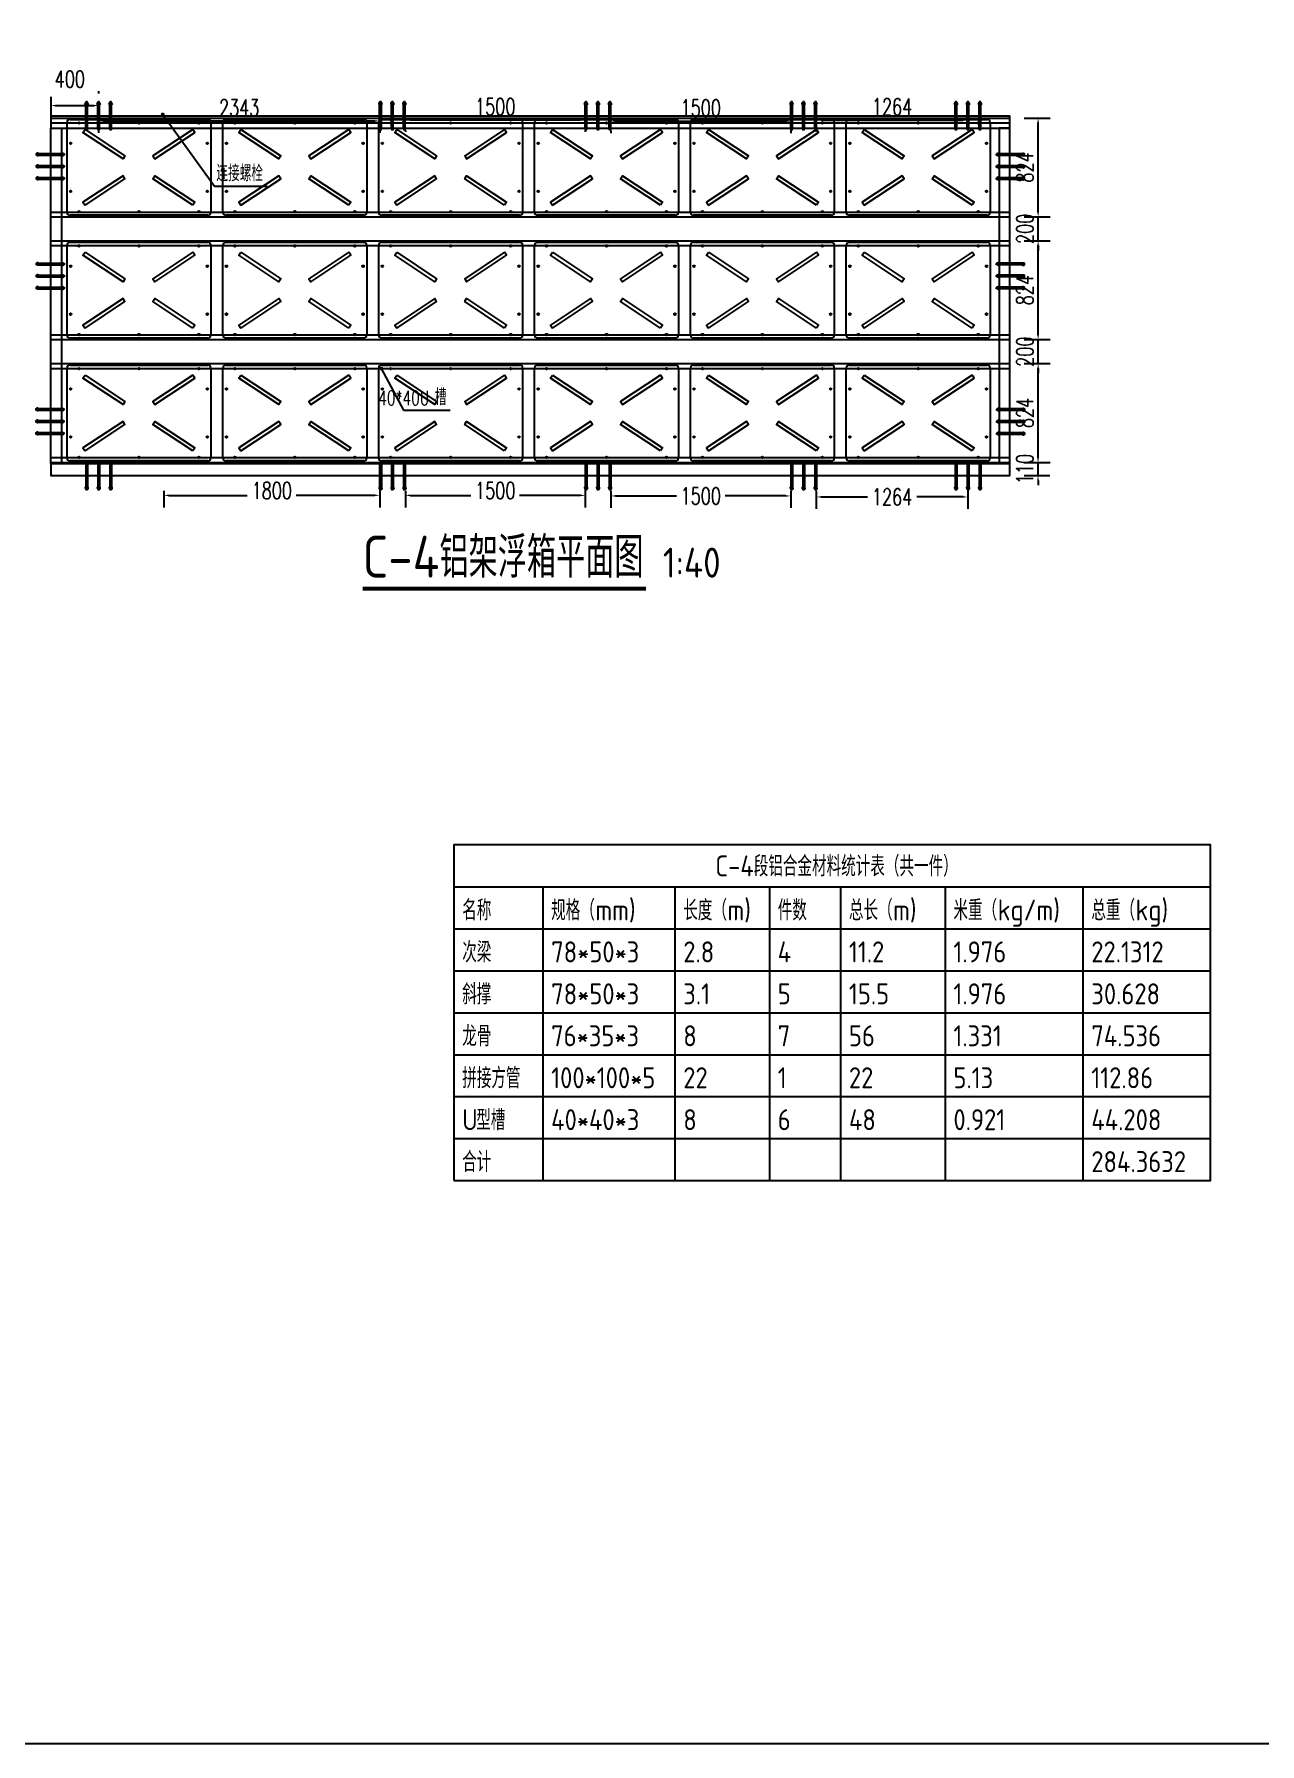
# Model space of a CAD drawing. Extents: x -89702 to 926017, y -610001 to -56924.
# Drawn here: x 222 to 10445, y -610001 to -595736 of the extents above; entities that cross this region are included whole.
import ezdxf

# ---------------------------------------------------------------- set-up
doc = ezdxf.new("R2010")
doc.units = 0
doc.header["$LTSCALE"] = 10
doc.header["$MEASUREMENT"] = 0
for name, color, linetype in [('BJ02', 2, 'Continuous'), ('DIM_LEAD', 3, 'Continuous'), ('DIM_SYMB', 3, 'Continuous'), ('PUB_TAB', 7, 'Continuous'), ('PUB_TEXT', 7, 'Continuous'), ('W-FLOAT_BOWL浮筒', 253, 'Continuous'), ('浮箱U槽', 5, 'Continuous'), ('螺栓孔位', 2, 'Continuous'), ('铝合金', 7, 'Continuous')]:
    doc.layers.add(name, color=color, linetype=linetype)
doc.styles.add('_TCH_DIM', font='SIMPLEX', dxfattribs={"bigfont": 'GBCBIG'})
doc.styles.get("Standard").update_dxf_attribs({"font": 'gbenor.shx', "bigfont": 'gbcbig.shx'})
doc.styles.add('STANDARD_T3', font='simplex.shx', dxfattribs={"width": 0.7, "bigfont": 'gbcbig.shx'})
doc.dimstyles.new('W&&40', dxfattribs={"dimtxt": 140, "dimasz": 40, "dimexe": 100, "dimexo": 120, "dimgap": 40, "dimtad": 1, "dimdec": 0, "dimzin": 0, "dimdsep": 46, "dimtxsty": 'STANDARD_T3', "dimcen": 0.09, "dimclrd": 1, "dimclre": 1, "dimclrt": 7, "dimazin": 2, "dimtfac": 1, "dimtdec": 0, "dimtix": 1, "dimtmove": 2, "dimatfit": 3, "dimfxl": 0, "dimtolj": 1, "dimtzin": 0, "dimarcsym": 0})

# ---------------------------------------------------------------- blocks, each defined once
blk = doc.blocks.new('$matou$00000145')
at = {"layer": 'W-FLOAT_BOWL浮筒'}
for p, q in [((-600, -375), (-600, 375)), ((-575, 400), (575, 400)), ((600, 375), (600, -375)), ((575, -400), (-575, -400))]:
    blk.add_line(p, q, dxfattribs=at)
at = {"layer": 'W-FLOAT_BOWL浮筒', "color": 3}
for p, q in [((-507, 370), (-493, 370)), ((-500, 377), (-500, 363)), ((-7, 370), (7, 370)), ((0, 377), (0, 363)), ((493, 370), (507, 370)), ((500, 377), (500, 363)), ((-577, 200), (-563, 200)), ((-570, 207), (-570, 193)), ((563, 200), (577, 200)), ((570, 207), (570, 193)), ((-577, -200), (-563, -200)), ((-570, -193), (-570, -207)), ((563, -200), (577, -200)), ((570, -193), (570, -207)), ((-507, -370), (-493, -370)), ((-500, -377), (-500, -363)), ((-7, -370), (7, -370)), ((0, -377), (0, -363)), ((493, -370), (507, -370)), ((500, -377), (500, -363))]:
    blk.add_line(p, q, dxfattribs=at)
at = {"layer": 'W-FLOAT_BOWL浮筒', "ltscale": 100}
for points in [[(-450, 316), (-117, 95), (-133, 70), (-467, 291)], [(450, 316), (117, 95), (133, 70), (467, 291)], [(-450, -316), (-117, -95), (-133, -70), (-467, -291)], [(450, -316), (117, -95), (133, -70), (467, -291)]]:
    blk.add_lwpolyline(points, close=True, dxfattribs=at)
at = {"layer": 'W-FLOAT_BOWL浮筒'}
for centre in [(-500, 370), (0, 370), (500, 370), (-570, 200), (570, 200), (-570, -200), (570, -200), (-500, -370), (0, -370), (500, -370)]:
    blk.add_circle(centre, 7, dxfattribs=at)
for centre, start, end in [((-575, 375), 90, 180), ((575, 375), 0, 90), ((-575, -375), 180, 270), ((575, -375), 270, 0)]:
    blk.add_arc(centre, 25, start, end, dxfattribs=at)
blk = doc.blocks.new('*U117')
at = {"layer": 'W-FLOAT_BOWL浮筒', "rotation": 270}
blk.add_blockref('$matou$00000145', (0, 0), dxfattribs=at)
blk = doc.blocks.new('*U118')
at = {"layer": 'W-FLOAT_BOWL浮筒', "color": 0, "linetype": 'ByBlock', "lineweight": -2, "transparency": 16777216}
for p in [(0, 6500), (1025, 6500), (2050, 6500), (0, 5200), (1025, 5200), (2050, 5200), (0, 3900), (1025, 3900), (2050, 3900), (0, 2600), (1025, 2600), (2050, 2600), (0, 1300), (1025, 1300), (2050, 1300), (0, 0), (1025, 0), (2050, 0)]:
    blk.add_blockref('*U117', p, dxfattribs=at)
blk = doc.blocks.new('*D245')
at = {"layer": 'Defpoints', "color": 0, "transparency": 16777216}
for p in [(8360, -598485), (8596, -598485), (8360, -599309)]:
    blk.add_point(p, dxfattribs=at)
at = {"layer": '浮箱U槽', "color": 1, "lineweight": -2, "transparency": 16777216}
for p, q in [((8480, -598485), (8696, -598485)), ((8596, -599269), (8596, -598525)), ((8480, -599309), (8696, -599309))]:
    blk.add_line(p, q, dxfattribs=at)
at = {"layer": '浮箱U槽', "color": 1, "transparency": 16777216}
for points in [[(8589, -598525), (8603, -598525), (8596, -598485)], [(8589, -599269), (8603, -599269), (8596, -599309)]]:
    blk.add_solid(points, dxfattribs=at)
at = {"layer": '浮箱U槽', "color": 7, "transparency": 16777216, "insert": (8486, -598897), "char_height": 140, "attachment_point": 5, "rotation": 90, "style": 'STANDARD_T3'}
blk.add_mtext('\\A1;824', dxfattribs=at)
blk = doc.blocks.new('*D246')
at = {"layer": 'Defpoints', "color": 0, "transparency": 16777216}
for p in [(8360, -598284), (8596, -598284), (8360, -598485)]:
    blk.add_point(p, dxfattribs=at)
at = {"layer": '浮箱U槽', "color": 1, "lineweight": -2, "transparency": 16777216}
for p, q in [((8596, -598244), (8596, -598204)), ((8480, -598284), (8696, -598284)), ((8596, -598485), (8596, -598284)), ((8480, -598485), (8696, -598485)), ((8596, -598525), (8596, -598565))]:
    blk.add_line(p, q, dxfattribs=at)
at = {"layer": '浮箱U槽', "color": 1, "transparency": 16777216}
for points in [[(8589, -598244), (8603, -598244), (8596, -598284)], [(8589, -598525), (8603, -598525), (8596, -598485)]]:
    blk.add_solid(points, dxfattribs=at)
at = {"layer": '浮箱U槽', "color": 7, "transparency": 16777216, "insert": (8486, -598385), "char_height": 140, "attachment_point": 5, "rotation": 90, "style": 'STANDARD_T3'}
blk.add_mtext('\\A1;200', dxfattribs=at)
blk = doc.blocks.new('*D247')
at = {"layer": 'Defpoints', "color": 0, "transparency": 16777216}
for p in [(8360, -597460), (8596, -597460), (8360, -598284)]:
    blk.add_point(p, dxfattribs=at)
at = {"layer": '浮箱U槽', "color": 1, "lineweight": -2, "transparency": 16777216}
for p, q in [((8480, -597460), (8696, -597460)), ((8596, -598244), (8596, -597500)), ((8480, -598284), (8696, -598284))]:
    blk.add_line(p, q, dxfattribs=at)
at = {"layer": '浮箱U槽', "color": 1, "transparency": 16777216}
for points in [[(8589, -597500), (8603, -597500), (8596, -597460)], [(8589, -598244), (8603, -598244), (8596, -598284)]]:
    blk.add_solid(points, dxfattribs=at)
at = {"layer": '浮箱U槽', "color": 7, "transparency": 16777216, "insert": (8486, -597872), "char_height": 140, "attachment_point": 5, "rotation": 90, "style": 'STANDARD_T3'}
blk.add_mtext('\\A1;824', dxfattribs=at)
blk = doc.blocks.new('*D248')
at = {"layer": 'Defpoints', "color": 0, "transparency": 16777216}
for p in [(8360, -597260), (8596, -597260), (8360, -597460)]:
    blk.add_point(p, dxfattribs=at)
at = {"layer": '浮箱U槽', "color": 1, "lineweight": -2, "transparency": 16777216}
for p, q in [((8596, -597220), (8596, -597180)), ((8480, -597260), (8696, -597260)), ((8596, -597460), (8596, -597260)), ((8480, -597460), (8696, -597460)), ((8596, -597500), (8596, -597540))]:
    blk.add_line(p, q, dxfattribs=at)
at = {"layer": '浮箱U槽', "color": 1, "transparency": 16777216}
for points in [[(8589, -597220), (8603, -597220), (8596, -597260)], [(8589, -597500), (8603, -597500), (8596, -597460)]]:
    blk.add_solid(points, dxfattribs=at)
at = {"layer": '浮箱U槽', "color": 7, "transparency": 16777216, "insert": (8486, -597360), "char_height": 140, "attachment_point": 5, "rotation": 90, "style": 'STANDARD_T3'}
blk.add_mtext('\\A1;200', dxfattribs=at)
blk = doc.blocks.new('*D249')
at = {"layer": 'Defpoints', "color": 0, "transparency": 16777216}
for p in [(8360, -596436), (8596, -596436), (8360, -597260)]:
    blk.add_point(p, dxfattribs=at)
at = {"layer": '浮箱U槽', "color": 1, "lineweight": -2, "transparency": 16777216}
for p, q in [((8480, -596436), (8696, -596436)), ((8596, -597220), (8596, -596476)), ((8480, -597260), (8696, -597260))]:
    blk.add_line(p, q, dxfattribs=at)
at = {"layer": '浮箱U槽', "color": 1, "transparency": 16777216}
for points in [[(8589, -596476), (8603, -596476), (8596, -596436)], [(8589, -597220), (8603, -597220), (8596, -597260)]]:
    blk.add_solid(points, dxfattribs=at)
at = {"layer": '浮箱U槽', "color": 7, "transparency": 16777216, "insert": (8486, -596848), "char_height": 140, "attachment_point": 5, "rotation": 90, "style": 'STANDARD_T3'}
blk.add_mtext('\\A1;824', dxfattribs=at)
blk = doc.blocks.new('1')
at = {"lineweight": -3}
for p, q in [((-1521938, 1214338), (-1521935, 1214338)), ((-1521936, 1214341), (-1521936, 1214346)), ((-1521936, 1214346), (-1521916, 1214346)), ((-1521935, 1214341), (-1521936, 1214341)), ((-1521934, 1214347), (-1521932, 1214347)), ((-1521933, 1214352), (-1521931, 1214355)), ((-1521933, 1214136), (-1521933, 1214352)), ((-1521919, 1214352), (-1521933, 1214352)), ((-1521932, 1214347), (-1521919, 1214347)), ((-1521932, 1214346), (-1521932, 1214341)), ((-1521921, 1214355), (-1521931, 1214355)), ((-1521919, 1214352), (-1521921, 1214355)), ((-1521919, 1214347), (-1521921, 1214347)), ((-1521921, 1214346), (-1521921, 1214341)), ((-1521919, 1214136), (-1521919, 1214352)), ((-1521917, 1214341), (-1521916, 1214341)), ((-1521914, 1214338), (-1521917, 1214338)), ((-1521916, 1214341), (-1521916, 1214346)), ((-1521938, 1214336), (-1521931, 1214336)), ((-1521938, 1214336), (-1521914, 1214336)), ((-1521938, 1214136), (-1521931, 1214136)), ((-1521938, 1214136), (-1521914, 1214136)), ((-1521938, 1214134), (-1521935, 1214134)), ((-1521935, 1214131), (-1521936, 1214131)), ((-1521936, 1214131), (-1521936, 1214126)), ((-1521936, 1214126), (-1521916, 1214126)), ((-1521934, 1214125), (-1521932, 1214125)), ((-1521932, 1214126), (-1521932, 1214131)), ((-1521932, 1214125), (-1521919, 1214125)), ((-1521921, 1214126), (-1521921, 1214131)), ((-1521919, 1214125), (-1521921, 1214125)), ((-1521914, 1214134), (-1521917, 1214134)), ((-1521917, 1214131), (-1521916, 1214131)), ((-1521916, 1214131), (-1521916, 1214126))]:
    blk.add_line(p, q, dxfattribs=at)
at = {"color": 1}
for p, q in [((-1521936, 1214346), (-1521934, 1214347)), ((-1521919, 1214347), (-1521916, 1214346))]:
    blk.add_line(p, q, dxfattribs=at)
at = {"color": 6, "lineweight": -3}
for p, q in [((-1521931, 1214136), (-1521931, 1214355)), ((-1521921, 1214136), (-1521921, 1214355))]:
    blk.add_line(p, q, dxfattribs=at)
at = {"lineweight": -3}
for points in [[(-1521933, 1214336), (-1521938, 1214336), (-1521938, 1214338), (-1521914, 1214338), (-1521914, 1214336), (-1521919, 1214336)], [(-1521935, 1214338), (-1521935, 1214341), (-1521917, 1214341), (-1521917, 1214338)], [(-1521933, 1214136), (-1521938, 1214136), (-1521938, 1214134), (-1521914, 1214134), (-1521914, 1214136), (-1521919, 1214136)], [(-1521935, 1214134), (-1521935, 1214131), (-1521917, 1214131), (-1521917, 1214134)]]:
    blk.add_lwpolyline(points, dxfattribs=at)
for centre, radius, start, end in [((-1521934, 1214129), 3.22, 223.6028, 316.3972), ((-1521926, 1214140), 14.7, 248.7607, 291.2393), ((-1521919, 1214129), 3.22, 223.6028, 316.3972)]:
    blk.add_arc(centre, radius, start, end, dxfattribs=at)
blk = doc.blocks.new('螺栓孔位')
at = {"layer": '螺栓孔位', "color": 1, "rotation": 270}
for p in [(-1214244, -1521833), (-1214244, -1521933), (-1214244, -1522033)]:
    blk.add_blockref('1', p, dxfattribs=at)
blk = doc.blocks.new('*D258')
at = {"layer": 'Defpoints', "color": 0, "transparency": 16777216}
for p in [(760, -596420), (3104, -596420), (3104, -596460)]:
    blk.add_point(p, dxfattribs=at)
at = {"layer": '螺栓孔位', "color": 1, "lineweight": -2, "transparency": 16777216}
for p, q in [((760, -596540), (760, -596560)), ((800, -596460), (3064, -596460)), ((3104, -596540), (3104, -596560))]:
    blk.add_line(p, q, dxfattribs=at)
at = {"layer": '螺栓孔位', "color": 1, "transparency": 16777216}
for points in [[(800, -596453), (800, -596467), (760, -596460)], [(3064, -596453), (3064, -596467), (3104, -596460)]]:
    blk.add_solid(points, dxfattribs=at)
at = {"layer": '螺栓孔位', "color": 7, "transparency": 16777216, "insert": (1932, -596350), "char_height": 140, "attachment_point": 5, "style": 'STANDARD_T3'}
blk.add_mtext('\\A1;2343', dxfattribs=at)
blk = doc.blocks.new('*D259')
at = {"layer": 'Defpoints', "color": 0, "transparency": 16777216}
for p in [(3318, -596420), (4818, -596420), (4818, -596451)]:
    blk.add_point(p, dxfattribs=at)
at = {"layer": '螺栓孔位', "color": 1, "lineweight": -2, "transparency": 16777216}
for p, q in [((3318, -596540), (3318, -596551)), ((3358, -596451), (4778, -596451)), ((4818, -596540), (4818, -596551))]:
    blk.add_line(p, q, dxfattribs=at)
at = {"layer": '螺栓孔位', "color": 1, "transparency": 16777216}
for points in [[(3358, -596444), (3358, -596457), (3318, -596451)], [(4778, -596444), (4778, -596457), (4818, -596451)]]:
    blk.add_solid(points, dxfattribs=at)
at = {"layer": '螺栓孔位', "color": 7, "transparency": 16777216, "insert": (4068, -596341), "char_height": 140, "attachment_point": 5, "style": 'STANDARD_T3'}
blk.add_mtext('\\A1;1500', dxfattribs=at)
blk = doc.blocks.new('*D260')
at = {"layer": 'Defpoints', "color": 0, "transparency": 16777216}
for p in [(5032, -596420), (6532, -596420), (6532, -596462)]:
    blk.add_point(p, dxfattribs=at)
at = {"layer": '螺栓孔位', "color": 1, "lineweight": -2, "transparency": 16777216}
for p, q in [((5032, -596540), (5032, -596562)), ((5072, -596462), (6492, -596462)), ((6532, -596540), (6532, -596562))]:
    blk.add_line(p, q, dxfattribs=at)
at = {"layer": '螺栓孔位', "color": 1, "transparency": 16777216}
for points in [[(5072, -596455), (5072, -596469), (5032, -596462)], [(6492, -596455), (6492, -596469), (6532, -596462)]]:
    blk.add_solid(points, dxfattribs=at)
at = {"layer": '螺栓孔位', "color": 7, "transparency": 16777216, "insert": (5782, -596352), "char_height": 140, "attachment_point": 5, "style": 'STANDARD_T3'}
blk.add_mtext('\\A1;1500', dxfattribs=at)
blk = doc.blocks.new('*D261')
at = {"layer": 'Defpoints', "color": 0, "transparency": 16777216}
for p in [(6746, -596410), (8010, -596452), (8010, -596519)]:
    blk.add_point(p, dxfattribs=at)
at = {"layer": '螺栓孔位', "color": 1, "lineweight": -2, "transparency": 16777216}
for p, q in [((8010, -596399), (8010, -596352)), ((6746, -596530), (6746, -596552)), ((6786, -596452), (7970, -596452))]:
    blk.add_line(p, q, dxfattribs=at)
at = {"layer": '螺栓孔位', "color": 1, "transparency": 16777216}
for points in [[(6786, -596445), (6786, -596459), (6746, -596452)], [(7970, -596445), (7970, -596459), (8010, -596452)]]:
    blk.add_solid(points, dxfattribs=at)
at = {"layer": '螺栓孔位', "color": 7, "transparency": 16777216, "insert": (7378, -596342), "char_height": 140, "attachment_point": 5, "style": 'STANDARD_T3'}
blk.add_mtext('\\A1;1264', dxfattribs=at)
blk = doc.blocks.new('*D262')
at = {"layer": 'Defpoints', "color": 0, "transparency": 16777216}
for p in [(360, -596140), (760, -596331), (760, -596331)]:
    blk.add_point(p, dxfattribs=at)
at = {"layer": '浮箱U槽', "color": 1, "lineweight": -2, "transparency": 16777216}
for p, q in [((760, -596211), (760, -596231)), ((360, -596260), (360, -596431)), ((400, -596331), (720, -596331))]:
    blk.add_line(p, q, dxfattribs=at)
at = {"layer": '浮箱U槽', "color": 1, "transparency": 16777216}
for points in [[(400, -596325), (400, -596338), (360, -596331)], [(720, -596325), (720, -596338), (760, -596331)]]:
    blk.add_solid(points, dxfattribs=at)
at = {"layer": '浮箱U槽', "color": 7, "transparency": 16777216, "insert": (520, -596111), "char_height": 140, "attachment_point": 5, "style": 'STANDARD_T3'}
blk.add_mtext('\\A1;400', dxfattribs=at)
blk = doc.blocks.new('*D318')
at = {"layer": 'Defpoints', "color": 0, "transparency": 16777216}
for p in [(1303, -599427), (3104, -599419), (3104, -599584)]:
    blk.add_point(p, dxfattribs=at)
at = {"layer": '螺栓孔位', "color": 1, "lineweight": -2, "transparency": 16777216}
for p, q in [((1303, -599547), (1303, -599684)), ((1343, -599584), (2000, -599584)), ((3064, -599584), (2407, -599584)), ((3104, -599539), (3104, -599684))]:
    blk.add_line(p, q, dxfattribs=at)
at = {"layer": '螺栓孔位', "color": 1, "transparency": 16777216}
for points in [[(1343, -599577), (1343, -599590), (1303, -599584)], [(3064, -599577), (3064, -599590), (3104, -599584)]]:
    blk.add_solid(points, dxfattribs=at)
at = {"layer": '螺栓孔位', "color": 7, "transparency": 16777216, "insert": (2204, -599544), "char_height": 140, "attachment_point": 5, "style": 'STANDARD_T3'}
blk.add_mtext('\\A1;1800', dxfattribs=at)
blk = doc.blocks.new('*D319')
at = {"layer": 'Defpoints', "color": 0, "transparency": 16777216}
for p in [(3318, -599427), (4818, -599419), (4818, -599584)]:
    blk.add_point(p, dxfattribs=at)
at = {"layer": '螺栓孔位', "color": 1, "lineweight": -2, "transparency": 16777216}
for p, q in [((3318, -599547), (3318, -599684)), ((3358, -599584), (3864, -599584)), ((4778, -599584), (4271, -599584)), ((4818, -599539), (4818, -599684))]:
    blk.add_line(p, q, dxfattribs=at)
at = {"layer": '螺栓孔位', "color": 1, "transparency": 16777216}
for points in [[(3358, -599577), (3358, -599591), (3318, -599584)], [(4778, -599577), (4778, -599591), (4818, -599584)]]:
    blk.add_solid(points, dxfattribs=at)
at = {"layer": '螺栓孔位', "color": 7, "transparency": 16777216, "insert": (4068, -599544), "char_height": 140, "attachment_point": 5, "style": 'STANDARD_T3'}
blk.add_mtext('\\A1;1500', dxfattribs=at)
blk = doc.blocks.new('*D316')
at = {"layer": 'Defpoints', "color": 0, "transparency": 16777216}
for p in [(5032, -599427), (6532, -599427), (6532, -599589)]:
    blk.add_point(p, dxfattribs=at)
at = {"layer": '螺栓孔位', "color": 1, "lineweight": -2, "transparency": 16777216}
for p, q in [((5032, -599547), (5032, -599689)), ((5072, -599589), (5579, -599589)), ((6492, -599589), (5985, -599589)), ((6532, -599547), (6532, -599689))]:
    blk.add_line(p, q, dxfattribs=at)
at = {"layer": '螺栓孔位', "color": 1, "transparency": 16777216}
for points in [[(5072, -599582), (5072, -599595), (5032, -599589)], [(6492, -599582), (6492, -599595), (6532, -599589)]]:
    blk.add_solid(points, dxfattribs=at)
at = {"layer": '螺栓孔位', "color": 7, "transparency": 16777216, "insert": (5782, -599589), "char_height": 140, "attachment_point": 5, "style": 'STANDARD_T3'}
blk.add_mtext('\\A1;1500', dxfattribs=at)
blk = doc.blocks.new('*D317')
at = {"layer": 'Defpoints', "color": 0, "transparency": 16777216}
for p in [(8010, -599337), (6746, -599427), (8010, -599597)]:
    blk.add_point(p, dxfattribs=at)
at = {"layer": '螺栓孔位', "color": 1, "lineweight": -2, "transparency": 16777216}
for p, q in [((8010, -599457), (8010, -599697)), ((6746, -599547), (6746, -599697)), ((6786, -599597), (7173, -599597)), ((7970, -599597), (7584, -599597))]:
    blk.add_line(p, q, dxfattribs=at)
at = {"layer": '螺栓孔位', "color": 1, "transparency": 16777216}
for points in [[(6786, -599591), (6786, -599604), (6746, -599597)], [(7970, -599591), (7970, -599604), (8010, -599597)]]:
    blk.add_solid(points, dxfattribs=at)
at = {"layer": '螺栓孔位', "color": 7, "transparency": 16777216, "insert": (7378, -599597), "char_height": 140, "attachment_point": 5, "style": 'STANDARD_T3'}
blk.add_mtext('\\A1;1264', dxfattribs=at)
blk = doc.blocks.new('*D341')
at = {"layer": 'Defpoints', "color": 0, "transparency": 16777216}
for p in [(8360, -599309), (8595, -599309), (8360, -599419)]:
    blk.add_point(p, dxfattribs=at)
at = {"layer": '浮箱U槽', "color": 1, "lineweight": -2, "transparency": 16777216}
for p, q in [((8595, -599269), (8595, -599229)), ((8480, -599309), (8695, -599309)), ((8595, -599419), (8595, -599309)), ((8480, -599419), (8695, -599419)), ((8595, -599459), (8595, -599499))]:
    blk.add_line(p, q, dxfattribs=at)
at = {"layer": '浮箱U槽', "color": 1, "transparency": 16777216}
for points in [[(8588, -599269), (8602, -599269), (8595, -599309)], [(8588, -599459), (8602, -599459), (8595, -599419)]]:
    blk.add_solid(points, dxfattribs=at)
at = {"layer": '浮箱U槽', "color": 7, "transparency": 16777216, "insert": (8485, -599364), "char_height": 140, "attachment_point": 5, "rotation": 90, "style": 'STANDARD_T3'}
blk.add_mtext('\\A1;110', dxfattribs=at)

msp = doc.modelspace()

# ---------------------------------------------------------------- linework, layer by layer
at = {"layer": 'BJ02'}
msp.add_lwpolyline([(-18540, -490906.1), (24698.5, -490906.1), (24698.5, -610000.5), (-18540, -610000.5)], close=True, dxfattribs=at)
at = {"layer": 'DIM_LEAD'}
for p, q in [((1294.3, -596406.1), (1725, -597005.3)), ((1725, -597005.3), (2166.5, -597005.3)), ((3117.5, -598525), (3303.7, -598873)), ((3303.7, -598873), (3691.3, -598873))]:
    msp.add_line(p, q, dxfattribs=at)
at = {"layer": 'DIM_LEAD', "const_width": 16}
for points in [[(1289.7, -596399.6, 1), (1299, -596412.6, 1)], [(3113.7, -598517.9, 1), (3121.3, -598532, 1)]]:
    msp.add_lwpolyline(points, format="xyb", close=True, dxfattribs=at)
at = {"layer": 'DIM_SYMB', "const_width": 35}
msp.add_lwpolyline([(2961.2, -600362.6), (5326.1, -600362.6)], dxfattribs=at)
at = {"layer": 'PUB_TAB'}
msp.add_lwpolyline([(3722.5, -605300.6), (10035, -605300.6), (10035, -602500.6), (3722.5, -602500.6)], close=True, dxfattribs=at)
for points in [[(3722.5, -602850.6), (10035, -602850.6)], [(4464.2, -602850.6), (4464.2, -605300.6)], [(5566.2, -602850.6), (5566.2, -605300.6)], [(6354.2, -602850.6), (6354.2, -605300.6)], [(6947.8, -602850.6), (6947.8, -605300.6)], [(7819.5, -602850.6), (7819.5, -605300.6)], [(8969.6, -602850.6), (8969.6, -605300.6)], [(3722.5, -603200.6), (10035, -603200.6)], [(3722.5, -603550.6), (10035, -603550.6)], [(3722.5, -603900.6), (10035, -603900.6)], [(3722.5, -604250.6), (10035, -604250.6)], [(3722.5, -604600.6), (10035, -604600.6)], [(3722.5, -604950.6), (10035, -604950.6)]]:
    msp.add_lwpolyline(points, dxfattribs=at)
at = {"layer": '浮箱U槽'}
for p, q in [((360.4, -596435.7), (8360.5, -596435.7)), ((360.4, -596475.7), (8360.5, -596475.7)), ((360.4, -597220), (8360.5, -597220)), ((360.4, -597260), (8360.5, -597260)), ((360.4, -597460), (8360.5, -597460)), ((360.4, -597500), (8360.5, -597500)), ((360.4, -598244.5), (8360.5, -598244.5)), ((360.4, -598284.5), (8360.5, -598284.5)), ((360.4, -598485), (8360.5, -598485)), ((360.4, -598525), (8360.5, -598525)), ((360.4, -599269), (8360.5, -599269)), ((360.4, -599309), (8360.5, -599309)), ((360.4, -599318.6), (8360.5, -599318.6))]:
    msp.add_line(p, q, dxfattribs=at)
at = {"layer": '铝合金', "color": 2}
msp.add_lwpolyline([(8360.5, -596519.3), (8360.5, -596419.3), (360.4, -596419.3), (360.4, -596519.3), (8360.5, -596519.3)], dxfattribs=at)
for points in [[(360.4, -596519.3), (450.4, -596519.3), (450.4, -599319.3), (360.4, -599319.3)], [(8360.5, -596519.3), (8270.5, -596519.3), (8270.5, -599319.3), (8360.5, -599319.3)], [(8360.5, -599319.3), (360.4, -599319.3), (360.4, -599419.3), (8360.5, -599419.3)]]:
    msp.add_lwpolyline(points, close=True, dxfattribs=at)

# ---------------------------------------------------------------- block references
at = {"layer": 'W-FLOAT_BOWL浮筒', "rotation": 270}
msp.add_blockref('*U118', (1096.1, -596847), dxfattribs=at)
at = {"layer": '螺栓孔位', "rotation": 90}
for p in [(753.3, -596411.6), (3203.8, -596411.6), (4917.8, -596411.6), (6632.2, -596411.6), (8003.5, -596411.6)]:
    msp.add_blockref('螺栓孔位', p, dxfattribs=at)
at = {"layer": '螺栓孔位', "xscale": -1}
for p, rotation in [((361.1, -596845.3), 180), ((361.1, -597759.5), 180), ((358.7, -598973.8), 180), ((753.3, -599427.1), 90), ((3203.8, -599427.1), 90), ((4917.8, -599427.1), 90), ((6632.2, -599427.1), 90), ((8003.5, -599427.1), 90)]:
    msp.add_blockref('螺栓孔位', p, dxfattribs=dict(at, rotation=rotation))
for p in [(8360.6, -596833.3), (8360.6, -597747.5), (8362.9, -598961.8)]:
    msp.add_blockref('螺栓孔位', p, dxfattribs=at)

# ---------------------------------------------------------------- texts
at = {"layer": 'PUB_TAB'}
for s, height, p in [('C-4', 175, (5903.2, -602763.1)), ('段铝合金材料统计表（共一件）', 168.794, (6224, -602763.1)), ('名称', 168.79, (3792.5, -603130.6)), ('规格（', 168.79, (4534.2, -603130.6)), ('mm)', 175, (4902.9, -603130.6)), ('长度（', 168.79, (5636.2, -603130.6)), ('m)', 175, (6004.9, -603130.6)), ('件数', 168.79, (6424.2, -603130.6)), ('总长（', 168.79, (7017.8, -603130.6)), ('m)', 175, (7386.4, -603130.6)), ('米重（', 168.79, (7889.5, -603130.6)), ('kg/m)', 175, (8258.1, -603130.6)), ('总重（', 168.79, (9039.6, -603130.6)), ('kg)', 175, (9408.2, -603130.6)), ('次梁', 168.79, (3792.5, -603480.6)), ('78*50*3', 175, (4534.2, -603480.6)), ('2.8', 175, (5636.2, -603480.6)), ('4', 175, (6424.2, -603480.6)), ('11.2', 175, (7017.8, -603480.6)), ('1.976', 175, (7889.5, -603480.6)), ('22.1312', 175, (9039.6, -603480.6)), ('斜撑', 168.79, (3792.5, -603830.6)), ('78*50*3', 175, (4534.2, -603830.6)), ('3.1', 175, (5636.2, -603830.6)), ('5', 175, (6424.2, -603830.6)), ('15.5', 175, (7017.8, -603830.6)), ('1.976', 175, (7889.5, -603830.6)), ('30.628', 175, (9039.6, -603830.6)), ('龙骨', 168.79, (3792.5, -604180.6)), ('76*35*3', 175, (4534.2, -604180.6)), ('8', 175, (5636.2, -604180.6)), ('7', 175, (6424.2, -604180.6)), ('56', 175, (7017.8, -604180.6)), ('1.331', 175, (7889.5, -604180.6)), ('74.536', 175, (9039.6, -604180.6)), ('拼接方管', 168.79, (3792.5, -604530.6)), ('100*100*5', 175, (4534.2, -604530.6)), ('22', 175, (5636.2, -604530.6)), ('1', 175, (6424.2, -604530.6)), ('22', 175, (7017.8, -604530.6)), ('5.13', 175, (7889.5, -604530.6)), ('112.86', 175, (9039.6, -604530.6)), ('U', 175, (3792.5, -604880.6)), ('型槽', 168.79, (3909.2, -604880.6)), ('40*40*3', 175, (4534.2, -604880.6)), ('8', 175, (5636.2, -604880.6)), ('6', 175, (6424.2, -604880.6)), ('48', 175, (7017.8, -604880.6)), ('0.921', 175, (7889.5, -604880.6)), ('44.208', 175, (9039.6, -604880.6)), ('合计', 168.79, (3792.5, -605230.6)), ('284.3632', 175, (9039.6, -605230.6))]:
    msp.add_text(s, height=height, dxfattribs=at).set_placement(p)
at = {"layer": 'PUB_TEXT', "color": 7, "style": '_TCH_DIM'}
for s, height, p in [('连接螺栓', 135.04, (1741.7, -596963.3)), ('槽', 135, (3564.4, -598831))]:
    msp.add_text(s, height=height, dxfattribs=at).set_placement(p)
at = {"layer": 'PUB_TEXT', "color": 7, "style": '_TCH_DIM', "width": 0.705882}
msp.add_text('40*40U', height=119, dxfattribs=at).set_placement((3092.4, -598831))
at = {"layer": 'PUB_TEXT', "color": 7}
for s, height, p in [('C-4', 350, (2961.2, -600270.2)), ('铝架浮箱平面图', 337.59, (3602.9, -600270.2)), ('1:40', 250, (5466.1, -600270.2))]:
    msp.add_text(s, height=height, dxfattribs=at).set_placement(p)

# ---------------------------------------------------------------- dimensions: what is measured, and where the dimension line sits
at = {"layer": '浮箱U槽'}
dim = msp.add_linear_dim(base=(760.3, -596331.2), p1=(360.4, -596140), p2=(760.3, -596331.2), dimstyle='W&&40', dxfattribs=at)
dim.commit()
dim.dimension.update_dxf_attribs({"geometry": '*D262', "text_midpoint": (519.8, -596110.7), "dimtype": 128})
for base, p1, p2, picture, middle in [((8595.8, -596435.7), (8360.5, -597260), (8360.5, -596435.7), '*D249', (8485.8, -596847.9)), ((8595.8, -597260), (8360.5, -597460), (8360.5, -597260), '*D248', (8485.8, -597360)), ((8595.8357, -597460.0077), (8360.4571, -598284.4643), (8360.4571, -597460.0077), '*D247', (8485.8357, -597872.236)), ((8595.8357, -598284.4643), (8360.4571, -598484.9505), (8360.4571, -598284.4643), '*D246', (8485.8357, -598384.7074)), ((8595.8, -598485), (8360.5, -599309), (8360.5, -598485), '*D245', (8485.8, -598897)), ((8595, -599309), (8360.5, -599419.3), (8360.5, -599309), '*D341', (8485, -599364.2))]:
    dim = msp.add_linear_dim(base=base, p1=p1, p2=p2, angle=90, dimstyle='W&&40', dxfattribs=at)
    dim.commit()
    dim.dimension.update_dxf_attribs({"geometry": picture, "text_midpoint": middle})
at = {"layer": '螺栓孔位'}
for base, p1, p2, picture, middle in [((4817.8, -596450.7), (3317.8, -596419.7), (4817.8, -596419.7), '*D259', (4067.8, -596340.7)), ((8010.5, -596452.1), (6746.2, -596409.7), (8010.5, -596519.3), '*D261', (7378.3, -596342.1)), ((3103.7939, -596460.1131), (760.326, -596419.7222), (3103.7939, -596419.7222), '*D258', (1932.0599, -596350.1131)), ((6532.2, -596461.8), (5031.8, -596419.7), (6532.2, -596419.6), '*D260', (5782, -596351.8))]:
    dim = msp.add_linear_dim(base=base, p1=p1, p2=p2, angle=180, dimstyle='W&&40', dxfattribs=at)
    dim.commit()
    dim.dimension.update_dxf_attribs({"geometry": picture, "text_midpoint": middle})
for base, p1, p2, picture, middle in [((8010.5, -599597.3), (6746.2, -599426.8), (8010.5, -599337.2), '*D317', (7378.3, -599597.3)), ((3103.7939, -599583.7559), (1303.3273, -599426.7533), (3103.7939, -599418.9755), '*D318', (2203.5606, -599543.7559)), ((4817.8, -599583.9), (3317.8, -599426.8), (4817.8, -599419), '*D319', (4067.8, -599543.9)), ((6532.2, -599588.5), (5031.8, -599426.8), (6532.2, -599426.8), '*D316', (5782, -599588.5))]:
    dim = msp.add_linear_dim(base=base, p1=p1, p2=p2, angle=180, dimstyle='W&&40', dxfattribs=at)
    dim.commit()
    dim.dimension.update_dxf_attribs({"geometry": picture, "text_midpoint": middle, "dimtype": 128})

doc.saveas('drawing.dxf')
